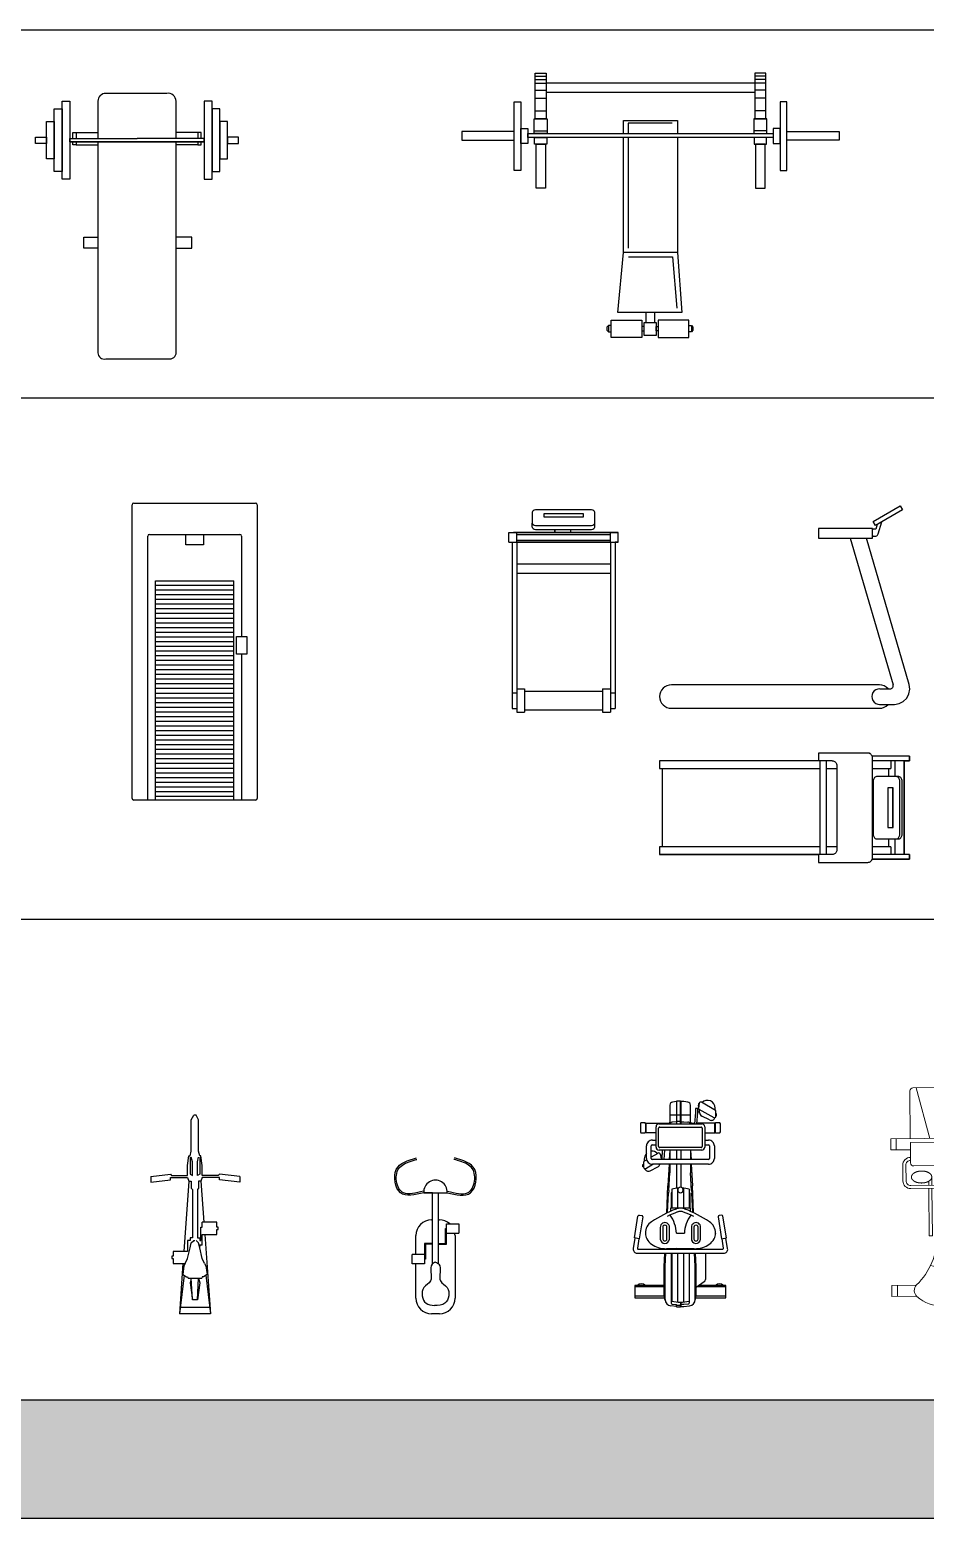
# Model space of a CAD drawing. Header units: millimetres. Extents: x 24547 to 62889, y 34568 to 56011.
# Drawn here: x 38618 to 44350, y 34568 to 44095 of the extents above; entities that cross this region are included whole.
import ezdxf

# ---------------------------------------------------------------- set-up
doc = ezdxf.new("R2010")
doc.units = ezdxf.units.MM
doc.layers.add('www.cad-blocks.net', color=7, linetype='Continuous')

# ---------------------------------------------------------------- blocks, each defined once
blk = doc.blocks.new('A$C162D5C68')
at = {"linetype": 'ByBlock'}
for p, q in [((841.5, 568.5), (857, 443.8)), ((877.9, 568.5), (841.5, 568.5)), ((877.9, 568.5), (893.4, 443.8)), ((352.6, 426.7), (321.5, 426.7)), ((321.5, 426.7), (321.5, 349)), ((352.6, 434.5), (352.6, 426.7)), ((368.1, 434.5), (352.6, 434.5)), ((368.1, 426.7), (368.1, 434.5)), ((399.2, 426.7), (368.1, 426.7)), ((399.2, 333.4), (399.2, 426.7)), ((857, 443.8), (872.5, 443.8)), ((872.5, 443.8), (872.5, 333.4)), ((893.4, 443.8), (885.6, 436)), ((885.6, 436), (885.6, 333.4)), ((197.1, 317.9), (88.2, 302.3)), ((88.2, 302.3), (228.2, 310.1)), ((228.2, 310.1), (197.1, 317.9)), ((235.9, 333.4), (228.2, 330.8)), ((228.2, 330.8), (228.2, 242.7)), ((251.5, 364.5), (235.9, 341.2)), ((235.9, 341.2), (235.9, 333.4)), ((305.9, 356.7), (251.5, 364.5)), ((321.5, 349), (305.9, 356.7)), ((321.5, 349), (352.6, 333.4)), ((352.6, 333.4), (422.5, 317.9)), ((469.2, 333.4), (399.2, 333.4)), ((422.5, 317.9), (453.6, 310.1)), ((453.6, 310.1), (469.2, 294.5)), ((469.2, 317.9), (469.2, 333.4)), ((484.7, 317.9), (469.2, 317.9)), ((469.2, 294.5), (469.2, 286.8)), ((484.7, 302.3), (484.7, 317.9)), ((794.8, 302.3), (484.7, 302.3)), ((802.6, 310.1), (794.8, 302.3)), ((849.2, 310.1), (802.6, 310.1)), ((872.5, 333.4), (849.2, 325.6)), ((849.2, 325.6), (849.2, 310.1)), ((885.6, 333.4), (947.8, 333.4)), ((893.4, 317.9), (885.6, 302.3)), ((885.6, 302.3), (971.2, 302.3)), ((1002.3, 317.9), (893.4, 317.9)), ((947.8, 333.4), (1010, 325.6)), ((971.2, 302.3), (1002.3, 310.1)), ((1010, 325.6), (1010, 317.9)), ((1010, 317.9), (1041.1, 310.1)), ((1041.1, 310.1), (1240.6, 310.1)), ((1240.6, 310.1), (1271.7, 294.5)), ((1271.7, 279), (1271.7, 294.5)), ((88.2, 271.2), (228.2, 263.4)), ((197.1, 255.7), (88.2, 271.2)), ((228.2, 263.4), (197.1, 255.7)), ((235.9, 240.1), (228.2, 242.7)), ((235.9, 232.3), (235.9, 240.1)), ((251.5, 209), (235.9, 232.3)), ((305.9, 216.8), (251.5, 209)), ((321.5, 224.6), (305.9, 216.8)), ((321.5, 224.6), (352.6, 240.1)), ((352.6, 240.1), (422.5, 255.7)), ((422.5, 255.7), (453.6, 263.4)), ((438.1, 255.7), (430.3, 255.7)), ((438.1, 240.1), (438.1, 255.7)), ((438.1, 240.1), (508, 240.1)), ((453.6, 263.4), (469.2, 279)), ((484.7, 255.7), (469.2, 255.7)), ((469.2, 255.7), (469.2, 247.9)), ((469.2, 247.9), (554.7, 247.9)), ((794.8, 271.2), (484.7, 271.2)), ((484.7, 271.2), (484.7, 255.7)), ((508, 240.1), (508, 146.8)), ((554.7, 247.9), (554.7, 240.1)), ((554.7, 240.1), (585.8, 240.1)), ((585.8, 146.8), (585.8, 240.1)), ((802.6, 263.4), (794.8, 271.2)), ((849.2, 263.4), (802.6, 263.4)), ((849.2, 247.9), (849.2, 263.4)), ((872.5, 240.1), (849.2, 247.9)), ((872.5, 129.7), (872.5, 240.1)), ((893.4, 255.7), (885.6, 271.2)), ((885.6, 271.2), (971.2, 271.2)), ((885.6, 137.5), (885.6, 240.1)), ((885.6, 240.1), (947.8, 240.1)), ((1002.3, 255.7), (893.4, 255.7)), ((947.8, 240.1), (1010, 247.9)), ((971.2, 271.2), (1002.3, 263.4)), ((1010, 255.7), (1041.1, 263.4)), ((1010, 247.9), (1010, 255.7)), ((1041.1, 263.4), (1240.6, 263.4)), ((1240.6, 263.4), (1271.7, 279)), ((508, 146.8), (539.1, 146.8)), ((539.1, 146.8), (539.1, 139)), ((539.1, 139), (554.7, 139)), ((554.7, 139), (554.7, 146.8)), ((554.7, 146.8), (585.8, 146.8)), ((841.5, 0), (857, 129.7)), ((857, 129.7), (872.5, 129.7)), ((877.9, 0), (893.4, 129.7)), ((893.4, 129.7), (885.6, 137.5)), ((877.9, 0), (841.5, 0))]:
    blk.add_line(p, q, dxfattribs=at)
at = {"linetype": 'Continuous'}
for p, q in [((0, 187.7), (0, 385.9)), ((246.1, 356.4), (0, 385.9)), ((321.5, 363.1), (0, 385.9)), ((39, 192.3), (39, 381.2)), ((88.2, 271.2), (88.2, 302.3)), ((849.2, 325.6), (399.2, 357.5)), ((508, 223.7), (0, 187.7)), ((246.1, 217.1), (0, 187.7)), ((849.2, 247.9), (585.8, 229.2))]:
    blk.add_line(p, q, dxfattribs=at)
blk = doc.blocks.new('A$C19BA2A16')
at = {"ltscale": 300}
for p, q in [((170, 1151), (170, 1651)), ((170, 1651), (220, 1651)), ((220, 1651), (220, 1151)), ((400, 1651), (400, 1411)), ((840, 1701), (450, 1701)), ((900, 1411), (900, 1651)), ((1080, 1651), (1080, 1151)), ((1130, 1651), (1080, 1651)), ((1130, 1151), (1130, 1651)), ((120, 1601), (170, 1601)), ((120, 1201), (120, 1601)), ((170, 1601), (170, 1401)), ((1130, 1601), (1130, 1401)), ((1180, 1601), (1130, 1601)), ((1180, 1201), (1180, 1601)), ((70, 1521), (120, 1521)), ((70, 1281), (70, 1521)), ((120, 1521), (120, 1281)), ((240, 1451), (260, 1451)), ((240, 1411), (240, 1451)), ((260, 1451), (400, 1451)), ((260, 1451), (260, 1411)), ((1040, 1451), (900, 1451)), ((1040, 1451), (1040, 1411)), ((1060, 1451), (1040, 1451)), ((1060, 1411), (1060, 1451)), ((1180, 1521), (1180, 1281)), ((1230, 1521), (1180, 1521)), ((1230, 1281), (1230, 1521)), ((0, 1421), (70, 1421)), ((0, 1381), (0, 1421)), ((70, 1381), (0, 1381)), ((70, 1421), (70, 1401)), ((70, 1401), (70, 1381)), ((170, 1401), (170, 1201)), ((220, 1411), (650, 1411)), ((220, 1391), (220, 1411)), ((220, 1401), (220, 1391)), ((650, 1391), (220, 1391)), ((220, 1391), (650, 1391)), ((240, 1371), (240, 1391)), ((260, 1371), (240, 1371)), ((260, 1391), (260, 1371)), ((260, 1371), (400, 1371)), ((400, 1391), (400, 41)), ((1080, 1411), (650, 1411)), ((650, 1391), (1080, 1391)), ((1080, 1391), (650, 1391)), ((900, 51), (900, 1391)), ((1040, 1371), (900, 1371)), ((1040, 1391), (1040, 1371)), ((1040, 1371), (1060, 1371)), ((1060, 1371), (1060, 1391)), ((1080, 1391), (1080, 1411)), ((1080, 1401), (1080, 1391)), ((1130, 1401), (1130, 1201)), ((1300, 1421), (1230, 1421)), ((1230, 1421), (1230, 1401)), ((1230, 1401), (1230, 1381)), ((1230, 1381), (1300, 1381)), ((1300, 1381), (1300, 1421)), ((120, 1281), (70, 1281)), ((1180, 1281), (1230, 1281)), ((170, 1201), (120, 1201)), ((220, 1151), (170, 1151)), ((1080, 1151), (1130, 1151)), ((1130, 1201), (1180, 1201)), ((310, 781), (400, 781)), ((310, 711), (310, 781)), ((1000, 781), (900, 781)), ((1000, 711), (1000, 781)), ((400, 711), (310, 711)), ((900, 711), (1000, 711)), ((450, 1), (650, 1)), ((650, 1), (860, 1))]:
    blk.add_line(p, q, dxfattribs=at)
for centre, radius, start, end in [((450, 1651), 50, 90, 180), ((848.7, 1650.4), 51.3, 0.68197, 99.70689), ((441, 41), 41, 180, 282.68038), ((860, 42), 41, 270, 12.68008)]:
    blk.add_arc(centre, radius, start, end, dxfattribs=at)
blk = doc.blocks.new('gimnasio_05')
for p, q in [((308.57, 207.35), (310.89, 207.35)), ((308.57, 206.68), (310.89, 206.68)), ((357.76, 207.35), (355.43, 207.35)), ((357.76, 206.68), (355.43, 206.68)), ((308.57, 205.85), (310.89, 205.85)), ((308.57, 204.37), (310.89, 204.37)), ((355.43, 205.85), (310.89, 205.85)), ((310.89, 203.94), (355.43, 203.94)), ((357.76, 205.85), (355.43, 205.85)), ((357.76, 204.37), (355.43, 204.37)), ((308.57, 202.69), (310.89, 202.69)), ((357.76, 202.69), (355.43, 202.69)), ((308.57, 199.97), (310.89, 199.97)), ((357.76, 199.97), (355.43, 199.97)), ((308.35, 195.73), (311.14, 195.73)), ((357.98, 195.73), (355.18, 195.73))]:
    blk.add_line(p, q)
for points in [[(308.57, 208.05), (310.89, 208.05), (310.89, 198.25), (308.57, 198.25)], [(357.76, 208.05), (355.43, 208.05), (355.43, 198.25), (357.76, 198.25)], [(304.1, 201.93), (305.51, 201.93), (305.51, 187.23), (304.1, 187.23)], [(362.22, 201.93), (360.81, 201.93), (360.81, 187.23), (362.22, 187.23)], [(308.35, 198.25), (311.14, 198.25), (311.14, 195.13), (308.35, 195.13)], [(357.98, 198.25), (355.18, 198.25), (355.18, 195.13), (357.98, 195.13)], [(304.1, 195.6), (292.91, 195.6), (292.91, 193.72), (304.1, 193.72)], [(305.51, 196.2), (307, 196.2), (307, 193.04), (305.51, 193.04)], [(307, 195.13), (359.33, 195.13), (359.33, 194.28), (307, 194.28)], [(308.39, 194.28), (311.07, 194.28), (311.07, 192.84), (308.39, 192.84)], [(357.94, 194.28), (355.26, 194.28), (355.26, 192.84), (357.94, 192.84)], [(360.81, 196.2), (359.33, 196.2), (359.33, 193.04), (360.81, 193.04)], [(362.22, 195.6), (373.41, 195.6), (373.41, 193.72), (362.22, 193.72)], [(308.73, 192.84), (310.76, 192.84), (310.76, 183.51), (308.73, 183.51)], [(357.6, 192.84), (355.57, 192.84), (355.57, 183.51), (357.6, 183.51)], [(332.16, 154.81), (334.06, 154.81), (334.06, 156.92), (332.16, 156.92)], [(324.75, 154.15), (324.18, 154.15), (324.18, 152.86), (324.75, 152.86)], [(324.75, 155.35), (331.28, 155.35), (331.28, 151.64), (324.75, 151.64)], [(331.78, 153.98), (331.28, 153.98), (331.28, 153.04), (331.78, 153.04)], [(331.78, 154.81), (334.34, 154.81), (334.34, 152.08), (331.78, 152.08)], [(334.34, 153.98), (334.83, 153.98), (334.83, 153.04), (334.34, 153.04)], [(341.36, 155.35), (334.83, 155.35), (334.83, 151.64), (341.36, 151.64)], [(341.36, 154.15), (341.93, 154.15), (341.93, 152.86), (341.36, 152.86)]]:
    blk.add_lwpolyline(points, close=True)
for points in [[(327.41, 195.13), (327.41, 197.92), (338.89, 197.92), (338.89, 195.13)], [(337.79, 197.32), (328.37, 197.32), (328.37, 195.13)], [(338.89, 194.28), (338.89, 169.79), (327.41, 169.79), (327.41, 194.28)], [(328.37, 194.28), (328.37, 170.68)], [(338.89, 169.79), (339.88, 156.92), (326.17, 156.92), (327.41, 169.79)], [(328.49, 168.86), (337.87, 168.86), (338.76, 157.85)], [(324.18, 154.15), (323.88, 153.82), (323.88, 153.17), (324.18, 152.86)], [(341.93, 154.15), (342.23, 153.82), (342.23, 153.17), (341.93, 152.86)]]:
    blk.add_lwpolyline(points)
blk = doc.blocks.new('gimnasio_06')
for p, q in [((239.62, 198.06), (239.62, 179.02)), ((247.58, 198.06), (239.62, 198.06)), ((240.55, 179.18), (240.55, 198.06)), ((246.67, 179.33), (246.67, 198.06)), ((247.58, 179.33), (247.58, 198.06)), ((268.13, 196.66), (268.13, 141.24)), ((270.66, 195.92), (270.66, 141.98)), ((277.85, 198.09), (271.06, 199.16)), ((277.45, 195.59), (271.39, 196.55)), ((277.41, 195.3), (277.89, 198.39)), ((291.41, 193.09), (277.41, 195.3)), ((277.89, 198.39), (291.9, 196.18)), ((292.53, 195.32), (292.28, 193.72)), ((322.42, 191.13), (325.06, 186.55)), ((326.52, 192.56), (323.24, 192.56)), ((323.48, 192.96), (324.9, 192.96)), ((323.48, 192.56), (323.48, 192.96)), ((324.9, 192.96), (324.9, 192.56)), ((327.07, 192.24), (328.02, 190.59)), ((328.47, 192.07), (327.16, 192.07)), ((328.86, 190.67), (336.78, 190.67)), ((345.8, 194.54), (345.14, 194.22)), ((345.14, 194.22), (345.14, 191.44)), ((345.14, 191.44), (345.8, 191.12)), ((345.25, 190.97), (351.42, 190.97)), ((345.25, 184.55), (345.25, 190.97)), ((350.87, 194.54), (345.8, 194.54)), ((345.8, 191.12), (350.87, 191.12)), ((351.52, 194.22), (350.87, 194.54)), ((350.87, 191.12), (351.52, 191.44)), ((351.42, 190.97), (351.42, 176.09)), ((351.52, 191.44), (351.52, 194.22)), ((284.71, 181.86), (277.11, 181.86)), ((320.93, 188.4), (323.43, 183.49)), ((325.06, 151.03), (325.06, 186.88)), ((328.12, 150.93), (328.12, 186.98)), ((331.58, 181.87), (328.55, 181.34)), ((328.76, 187.61), (336.88, 187.61)), ((329.78, 187.54), (332.24, 183.28)), ((329.88, 181.19), (331.3, 181.44)), ((334.15, 155.25), (334.15, 182.65)), ((335.76, 155.72), (335.76, 182.18)), ((336.05, 184.55), (349.07, 184.55)), ((336.52, 182.94), (348.17, 182.94)), ((337.51, 186.98), (337.51, 184.55)), ((340.57, 186.88), (340.57, 184.55)), ((348.93, 182.18), (348.93, 155.72)), ((350.97, 182.65), (350.97, 155.25)), ((234.08, 171.43), (234.47, 175.14)), ((235.55, 174.33), (235.24, 171.43)), ((268.13, 174.9), (236.18, 174.9)), ((268.13, 174.49), (237.44, 174.49)), ((237.81, 178.71), (241.44, 179.33)), ((238.5, 178.77), (259.6, 178.77)), ((241.44, 179.33), (259.6, 179.33)), ((259.6, 179.33), (268.13, 178.93)), ((259.6, 178.77), (268.13, 178.37)), ((271.04, 160.09), (271.04, 177.81)), ((277.11, 175.98), (284.71, 175.98)), ((284.74, 180.28), (277.2, 180.28)), ((277.2, 177.56), (284.74, 177.56)), ((293.85, 177.73), (311.17, 176.92)), ((294.13, 177.15), (306.58, 176.57)), ((297.04, 175.28), (294.99, 175.28)), ((297.04, 162.62), (297.04, 175.28)), ((306.89, 174.9), (297.04, 174.9)), ((309.13, 174.5), (297.04, 174.5)), ((308.19, 176.34), (306.58, 176.57)), ((306.89, 174.5), (306.89, 174.9)), ((308.19, 176.34), (319.58, 175.73)), ((325.06, 176.23), (311.17, 176.92)), ((325.06, 175.73), (319.58, 175.73)), ((334.15, 180.62), (328.12, 180.96)), ((334.15, 179.13), (328.12, 179.49)), ((334.15, 175.79), (328.12, 176.08)), ((334.15, 175.73), (328.12, 175.73)), ((351.85, 175.79), (350.97, 176.39)), ((362.99, 175.73), (350.97, 175.73)), ((351.66, 175.73), (350.97, 175.73)), ((352.34, 171.43), (352.07, 174.03)), ((356.72, 175.73), (356.72, 162.5)), ((365.15, 171.43), (364.88, 174.03)), ((233.77, 171.43), (233.77, 168.9)), ((233.77, 171.43), (235.24, 171.43)), ((233.77, 168.9), (235.24, 168.9)), ((235.55, 168.7), (234.08, 168.7)), ((234.08, 168.7), (234.08, 166.8)), ((234.08, 166.8), (234.47, 163.09)), ((234.93, 171.43), (234.93, 168.9)), ((236.84, 168.9), (235.24, 168.9)), ((235.24, 166.8), (235.24, 168.7)), ((235.55, 163.9), (235.24, 166.8)), ((236.84, 168.69), (235.55, 168.69)), ((268.13, 163.33), (236.18, 163.33)), ((268.13, 170.78), (236.89, 170.78)), ((268.13, 167.03), (236.91, 167.03)), ((268.13, 163.41), (237.44, 163.41)), ((271.59, 171.42), (271.59, 171.42)), ((280.91, 171.48), (280.91, 166.42)), ((294.99, 162.62), (297.04, 162.62)), ((309.86, 170.78), (297.04, 170.78)), ((309.86, 167.03), (297.04, 167.03)), ((309.13, 163.41), (297.04, 163.41)), ((306.89, 163), (297.04, 163)), ((306.89, 163.41), (306.89, 163)), ((308.19, 161.89), (319.58, 162.5)), ((325.06, 171.43), (309.79, 171.43)), ((325.06, 168.69), (310.31, 168.69)), ((325.06, 162), (311.17, 161.31)), ((325.06, 162.5), (319.58, 162.5)), ((334.15, 171.43), (328.12, 171.43)), ((334.15, 171.43), (328.12, 171.43)), ((334.15, 168.69), (328.12, 168.69)), ((334.15, 162.5), (328.12, 162.5)), ((334.15, 162.44), (328.12, 162.15)), ((334.15, 162.5), (329.64, 162.5)), ((365.46, 171.43), (350.97, 171.43)), ((350.97, 168.9), (365.46, 168.9)), ((365.15, 168.69), (350.97, 168.69)), ((350.97, 162.5), (362.99, 162.5)), ((351.66, 162.5), (350.97, 162.5)), ((351.85, 162.44), (350.97, 161.84)), ((351.42, 162.14), (351.42, 159.96)), ((352.34, 166.8), (352.07, 164.2)), ((352.34, 168.69), (352.34, 166.8)), ((352.64, 171.43), (352.64, 168.9)), ((364.88, 164.2), (365.15, 166.8)), ((365.15, 166.8), (365.15, 168.69)), ((365.46, 168.9), (365.46, 171.43)), ((237.81, 159.52), (241.44, 158.9)), ((238.5, 159.46), (259.6, 159.46)), ((239.62, 159.21), (239.62, 139.84)), ((240.55, 139.84), (240.55, 159.05)), ((241.44, 158.9), (259.6, 158.9)), ((249.77, 153.8), (246.28, 158.9)), ((246.67, 139.84), (246.67, 158.34)), ((247.58, 139.84), (247.58, 157)), ((268.03, 152.98), (251.34, 152.98)), ((259.6, 159.46), (268.13, 159.86)), ((259.6, 158.9), (268.13, 159.3)), ((284.71, 161.93), (277.11, 161.93)), ((277.11, 156.04), (284.71, 156.04)), ((284.74, 160.34), (277.2, 160.34)), ((277.2, 157.62), (284.74, 157.62)), ((294.01, 160.51), (311.17, 161.31)), ((294.29, 161.08), (306.58, 161.66)), ((308.19, 161.89), (306.58, 161.66)), ((349.07, 153.36), (336.05, 153.36)), ((348.17, 154.96), (336.52, 154.96)), ((337.51, 153.36), (337.51, 150.93)), ((340.57, 153.36), (340.57, 151.03)), ((345.25, 153.36), (345.25, 146.96)), ((358.31, 159.28), (350.97, 160.01)), ((350.97, 158.56), (358.31, 157.82)), ((351.42, 146.96), (351.42, 158.52)), ((353.45, 150.37), (355.95, 155.28)), ((360.41, 157.12), (354.94, 147.64)), ((358.2, 156.66), (360.14, 156.66)), ((360.68, 159.28), (358.31, 159.28)), ((358.31, 157.82), (360.68, 157.82)), ((358.46, 156.66), (358.74, 156.93)), ((358.74, 157.82), (358.74, 156.93)), ((360.26, 156.93), (358.74, 156.93)), ((359.59, 146.53), (364.76, 155.49)), ((360.26, 156.93), (360.26, 157.82)), ((360.26, 156.93), (360.29, 156.9)), ((364.1, 156.9), (361.07, 157.43)), ((363.82, 157.33), (362.4, 157.58)), ((291.41, 144.81), (277.41, 142.61)), ((280.95, 146.48), (280.87, 146.48)), ((292.53, 142.59), (292.28, 144.18)), ((336.88, 150.29), (328.76, 150.29)), ((336.78, 147.23), (328.86, 147.23)), ((345.8, 146.81), (345.14, 146.49)), ((345.14, 146.49), (345.14, 143.7)), ((345.14, 143.7), (345.8, 143.39)), ((345.25, 146.96), (351.42, 146.96)), ((350.87, 146.81), (345.8, 146.81)), ((345.8, 143.39), (350.87, 143.39)), ((351.52, 146.49), (350.87, 146.81)), ((350.87, 143.39), (351.52, 143.7)), ((351.52, 143.7), (351.52, 146.49)), ((355.76, 146.21), (359.04, 146.21)), ((356, 146.21), (356, 145.81)), ((356, 145.81), (357.42, 145.81)), ((357.42, 145.81), (357.42, 146.21)), ((359.68, 146.69), (360.99, 146.69)), ((239.62, 139.84), (247.58, 139.84)), ((271.06, 138.74), (277.85, 139.81)), ((271.39, 141.36), (277.45, 142.31)), ((277.41, 142.61), (277.89, 139.51)), ((277.89, 139.51), (291.9, 141.72))]:
    blk.add_line(p, q)
for centre, radius, start, end in [((244.53, 193.95), 3.96, 320.43487, 39.56513), ((270.66, 196.66), 2.53, 81.05144, 180.00411), ((271.3, 195.92), 0.633, 81.0408, 180.02059), ((280.91, 184.15), 7.27, 90.00612, 119.71385), ((280.91, 182.56), 8.86, 33.73401, 90.00384), ((291.53, 193.84), 0.759, 261.04723, 351.05427), ((291.78, 195.43), 0.76, 351.05848, 81.05031), ((323.18, 189.55), 2.53, 109.3796, 207.00066), ((323.24, 191.61), 0.948, 89.99937, 210), ((328.86, 186.88), 3.8, 89.99899, 180.00185), ((326.52, 191.92), 0.632, 30.0001, 89.9999), ((328.47, 187.09), 4.98, 45.94228, 89.99973), ((336.78, 186.88), 3.8, 359.99815, 90.00101), ((289.72, 177.81), 18.69, 163.27007, 180.00258), ((285.39, 179.11), 14.16, 144.03597, 163.275), ((282.65, 181.1), 10.78, 119.72752, 144.02508), ((277.4, 178.92), 2.96, 95.6233, 264.3767), ((284.8, 178.92), 2.94, 268.10112, 91.89888), ((221.59, 142.84), 80.25, 21.12649, 33.79496), ((325.68, 184.64), 2.53, 207.00176, 255.70661), ((328.76, 186.98), 0.633, 90.02592, 179.97911), ((328.44, 181.96), 0.632, 239.81682, 279.99723), ((329.85, 181.37), 0.19, 100.00085, 279.9972), ((331.27, 181.62), 0.19, 280.00085, 99.9972), ((331.42, 182.81), 0.948, 280.00187, 29.99883), ((328.47, 187.09), 4.98, 315.82646, 5.95275), ((336.05, 182.65), 1.9, 90.00259, 179.9934), ((336.52, 182.18), 0.759, 89.99952, 180.00122), ((336.88, 186.98), 0.633, 0.02089, 89.97408), ((348.17, 182.18), 0.759, 359.99878, 90.00048), ((349.07, 182.65), 1.9, 0.0066, 89.99741), ((238.5, 174.72), 4.05, 89.99857, 174.00219), ((236.18, 174.27), 0.633, 89.98473, 174.01053), ((262.88, 168.95), 26.04, 167.72449, 192.27551), ((277.4, 178.92), 1.37, 98.25093, 261.74907), ((279.91, 193.35), 21.89, 272.60372, 305.39472), ((284.8, 178.92), 1.36, 267.20686, 92.79314), ((220.91, 142.49), 78.93, 21.12886, 26.32931), ((289.4, 168.95), 7.59, 359.9896, 21.78108), ((290.75, 168.95), 19.2, 3.37338, 16.77334), ((350.18, 173.83), 1.9, 6.00005, 65.2435), ((352.03, 176.05), 0.317, 235.29143, 269.99431), ((362.99, 173.83), 1.9, 5.99443, 90.00516), ((238.5, 163.51), 4.05, 185.99746, 270.00171), ((236.18, 163.96), 0.633, 185.99083, 270.01411), ((279.91, 144.55), 21.89, 54.60528, 87.39628), ((221.59, 195.06), 80.25, 326.20504, 338.87351), ((220.91, 195.42), 78.92, 333.66017, 338.87127), ((289.39, 168.95), 5.51, 359.99922, 21.7666), ((289.39, 168.95), 5.51, 338.2334, 0.00078), ((289.4, 168.95), 7.59, 338.21892, 0.0104), ((308.59, 168.95), 1.75, 90, 270), ((308.59, 168.95), 1.75, 270, 90), ((290.75, 168.95), 19.2, 343.22666, 356.62662), ((350.18, 164.4), 1.9, 294.75595, 354.0008), ((352.03, 162.18), 0.317, 90.00569, 124.70857), ((362.99, 164.4), 1.9, 269.99501, 354.00559), ((251.34, 154.88), 1.9, 214.40793, 269.99853), ((268.03, 154.85), 1.87, 269.97542, 273.18676), ((289.72, 160.09), 18.69, 179.99742, 196.72993), ((285.39, 158.79), 14.16, 196.725, 215.96403), ((277.4, 158.98), 2.96, 84.37732, 264.37719), ((277.4, 158.98), 1.37, 98.25093, 261.74907), ((284.8, 158.98), 2.94, 268.10112, 91.89888), ((284.8, 158.98), 1.36, 267.20686, 92.79314), ((336.05, 155.26), 1.9, 180.0066, 269.99741), ((336.52, 155.72), 0.759, 179.99878, 270.00048), ((348.17, 155.72), 0.759, 269.99952, 0.00122), ((349.07, 155.26), 1.9, 270.00259, 359.9934), ((358.2, 154.13), 2.53, 90.0007, 152.99779), ((360.96, 156.81), 0.632, 79.98693, 150.01026), ((359.06, 158.55), 1.78, 335.78993, 24.21007), ((360.99, 151.68), 4.98, 269.99943, 44.17345), ((362.37, 157.39), 0.19, 80.0028, 259.99915), ((363.79, 157.14), 0.19, 260.0028, 79.99915), ((363.94, 155.96), 0.948, 330.00073, 79.99885), ((244.53, 143.95), 3.96, 320.43487, 39.56513), ((282.65, 156.8), 10.78, 215.97492, 240.27248), ((280.91, 153.74), 7.26, 240.26487, 269.74265), ((280.91, 155.35), 8.86, 270.2461, 326.26032), ((291.53, 144.06), 0.759, 8.94573, 98.95277), ((328.86, 151.03), 3.8, 179.99815, 270.00101), ((328.76, 150.93), 0.633, 180.02089, 269.97408), ((336.78, 151.03), 3.8, 269.99899, 0.00185), ((336.88, 150.93), 0.633, 270.02592, 359.97911), ((355.7, 149.22), 2.53, 152.99972, 250.61976), ((355.76, 147.16), 0.948, 150.00196, 269.99868), ((359.04, 146.85), 0.632, 269.99032, 330.00999), ((270.66, 141.24), 2.53, 179.99589, 278.94856), ((271.3, 141.98), 0.633, 179.97941, 278.9592), ((291.78, 142.47), 0.76, 278.94969, 8.94152)]:
    blk.add_arc(centre, radius, start, end)
blk = doc.blocks.new('A$C1A281903')
for p, q in [((0, 10), (0, 1890)), ((10, 1900), (790, 1900)), ((800, 1890), (800, 10)), ((100, 0), (100, 1690)), ((110, 1700), (690, 1700)), ((344.4, 1634.2), (344.4, 1700)), ((344.4, 1700), (455.6, 1700)), ((455.6, 1634.2), (344.4, 1634.2)), ((455.6, 1700), (455.6, 1634.2)), ((700, 1690), (700, 1045.8)), ((150, 0), (150, 1403)), ((150, 1403), (650, 1403)), ((650, 1373), (150, 1373)), ((650, 1343), (150, 1343)), ((650, 0), (650, 1403)), ((650, 1313), (150, 1313)), ((650, 1283), (150, 1283)), ((650, 1253), (150, 1253)), ((650, 1223), (150, 1223)), ((650, 1193), (150, 1193)), ((650, 1163), (150, 1163)), ((650, 1133), (150, 1133)), ((650, 1103), (150, 1103)), ((650, 1073), (150, 1073)), ((650, 1043), (150, 1043)), ((650, 1013), (150, 1013)), ((650, 983), (150, 983)), ((650, 953), (150, 953)), ((668.9, 934.5), (668.9, 1045.8)), ((668.9, 1045.8), (734.7, 1045.8)), ((734.7, 1045.8), (734.7, 934.5)), ((650, 923), (150, 923)), ((650, 893), (150, 893)), ((650, 863), (150, 863)), ((734.7, 934.5), (668.9, 934.5)), ((700, 934.5), (700, 0)), ((650, 833), (150, 833)), ((650, 803), (150, 803)), ((650, 773), (150, 773)), ((650, 743), (150, 743)), ((650, 713), (150, 713)), ((650, 683), (150, 683)), ((650, 653), (150, 653)), ((650, 623), (150, 623)), ((650, 593), (150, 593)), ((650, 563), (150, 563)), ((650, 533), (150, 533)), ((650, 503), (150, 503)), ((650, 473), (150, 473)), ((650, 443), (150, 443)), ((650, 413), (150, 413)), ((650, 383), (150, 383)), ((650, 353), (150, 353)), ((650, 323), (150, 323)), ((650, 293), (150, 293)), ((650, 263), (150, 263)), ((650, 233), (150, 233)), ((650, 203), (150, 203)), ((650, 173), (150, 173)), ((650, 143), (150, 143)), ((650, 113), (150, 113)), ((650, 83), (150, 83)), ((650, 53), (150, 53)), ((650, 23), (150, 23)), ((790, 0), (10, 0))]:
    blk.add_line(p, q)
for centre, start, end in [((10, 1890), 90, 180), ((790, 1890), 0, 90), ((110, 1690), 90, 180), ((690, 1690), 0, 90), ((10, 10), 180, 270), ((790, 10), 270, 0)]:
    blk.add_arc(centre, 10, start, end)
blk = doc.blocks.new('A$C5A485A1C')
for p, q in [((186.4, 774.8), (336.4, 774.8)), ((241.4, 774.8), (186.4, 774.8)), ((241.4, 317.9), (241.4, 774.8)), ((241.4, 774.8), (281.4, 774.8)), ((281.4, 317.9), (281.4, 774.8)), ((236.4, 600), (241.4, 600)), ((281.4, 600), (286.4, 600)), ((331.4, 575), (411.4, 575)), ((331.4, 545), (331.4, 575)), ((411.4, 575), (411.4, 515)), ((136.4, 380), (136.4, 500)), ((326.4, 545), (331.4, 545)), ((326.4, 450), (326.4, 545)), ((331.4, 445), (331.4, 545)), ((331.4, 515), (411.4, 515)), ((386.4, 500), (386.4, 100)), ((241.4, 450), (191.4, 450)), ((191.4, 450), (191.4, 350)), ((196.4, 445), (196.4, 350)), ((241.4, 445), (196.4, 445)), ((281.4, 450), (326.4, 450)), ((281.4, 445), (331.4, 445)), ((191.4, 380), (111.4, 380)), ((111.4, 320), (111.4, 380)), ((191.4, 320), (111.4, 320)), ((136.4, 100), (136.4, 320)), ((191.4, 350), (191.4, 320)), ((196.4, 350), (191.4, 350)), ((286.4, 0), (236.4, 0))]:
    blk.add_line(p, q)
for centre, radius, start, end in [((261.4, 780.1), 75.2, 355.99282, 184.00718), ((236.4, 500), 100, 90, 180), ((286.4, 500), 100, 48.59038, 90), ((286.4, 500), 100, 0, 8.62693), ((236.4, 100), 100, 180, 270), ((286.4, 100), 100, 270, 0)]:
    blk.add_arc(centre, radius, start, end)
for points in [[(186.4, 774.8), (36.4, 774.8), (10.3, 922.5), (140.2, 997.5)], [(336.4, 774.8), (486.4, 774.8), (512.4, 922.5), (382.5, 997.5)], [(261.4, 330.7), (240, 316.5), (229.3, 209.8), (186.6, 167.1), (200.9, 67.5), (254.3, 53.3)], [(261.4, 330.7), (282.7, 316.5), (293.4, 209.8), (336.1, 167.1), (321.9, 67.5), (254.1, 53.3)]]:
    blk.add_spline(points, degree=3)
for points in [[(183.9, 784.5), (134.7, 771.9), (86.9, 760.9), (33.4, 783.9), (16.9, 813.3), (6.4, 883), (13.5, 917.3), (52.2, 958.4), (84.1, 970.7), (127.2, 983.5), (135, 985.7), (142.9, 987.9)], [(338.9, 784.5), (388.1, 771.9), (435.9, 760.9), (489.4, 783.9), (505.9, 813.3), (516.3, 883), (509.2, 917.3), (470.6, 958.4), (438.7, 970.7), (395.6, 983.5), (387.7, 985.7), (379.8, 987.9)]]:
    blk.add_open_spline(points, degree=3, knots=[0, 0, 0, 0, 0.1283109, 0.1283109, 0.2282709, 0.2282709, 0.3282308, 0.3282308, 0.4281908, 0.4281908, 0.45, 0.45, 0.45, 0.45])
blk = doc.blocks.new('A$C5682396C')
at = {"lineweight": 18}
for p, q in [((0.6143, 1.2686), (0.6136, 1.3386)), ((0.0318, 1.263), (0.0312, 1.333)), ((0.2641, 0.6461), (0.2618, 0.8788)), ((0.2911, 0.9506), (0.3611, 0.9513)), ((0.294, 0.6464), (0.2911, 0.9506)), ((0.3611, 0.9513), (0.364, 0.647)), ((0.4111, 0.9517), (0.3911, 0.9515)), ((0.3911, 0.9515), (0.394, 0.6473)), ((0.4111, 0.9517), (0.414, 0.6475)), ((0.2441, 0.6459), (0.2421, 0.851)), ((0.293, 0.7578), (0.363, 0.7585)), ((0.2455, 0.5009), (0.2442, 0.6259)), ((0.2655, 0.5011), (0.2642, 0.6261)), ((0.2955, 0.5014), (0.2942, 0.6264)), ((0.3642, 0.627), (0.3655, 0.5021)), ((0.3942, 0.6273), (0.3948, 0.5738)), ((0.4142, 0.6275), (0.4145, 0.6017)), ((0.3655, 0.5021), (0.2955, 0.5014)), ((0.0409, 0.325), (0.0403, 0.395)), ((0.6233, 0.3307), (0.6227, 0.4007)), ((0.5319, 0.3537), (0.1319, 0.3498)), ((0.2571, 0.3271), (0.1759, 0.0002)), ((0.4071, 0.3286), (0.4947, 0.0033))]:
    blk.add_line(p, q, dxfattribs=at)
for points in [[(0.1526, 1.2641), (0.0007, 1.2627), (0, 1.3327), (0.1533, 1.3342)], [(0.4914, 1.3374), (0.65, 1.339), (0.6506, 1.269), (0.4935, 1.2674)], [(0.5315, 0.3998), (0.6564, 0.401), (0.6571, 0.331), (0.0072, 0.3247), (0.0065, 0.3947), (0.1315, 0.3959)]]:
    blk.add_lwpolyline(points, dxfattribs=at)
at = {"lineweight": 18, "flags": 128}
for points in [[(0.131, 0.4448, -0.414214), (0.0805, 0.4943), (0.0795, 0.5943, -0.414214), (0.1291, 0.6447), (0.529, 0.6486, -0.414214), (0.5795, 0.5991), (0.5805, 0.4991, -0.414214), (0.531, 0.4486, -0.414214)], [(0.1308, 0.4648, -0.414214), (0.1005, 0.4945), (0.0995, 0.5945, -0.414214), (0.1293, 0.6248), (0.5292, 0.6286, -0.414214), (0.5595, 0.5989), (0.5605, 0.4989, -0.414214), (0.5308, 0.4686, -0.414214)], [(0.1319, 0.3498), (0.1307, 0.4798, -0.414214), (0.1505, 0.5), (0.5104, 0.5035, -0.414214), (0.5306, 0.4837), (0.5319, 0.3537)], [(0.5321, 0.3298), (0.5351, 0.0237, -0.414214), (0.5153, 0.0035), (0.1553, 0, -0.414214), (0.1351, 0.0198), (0.1321, 0.3259)]]:
    blk.add_lwpolyline(points, format="xyb", dxfattribs=at)
at = {"lineweight": 18}
for centre, radius, start, end in [((0.1886, 1.2988), 0.05, 132.6588, 226.79945), ((0.3242, 1.1517), 0.25, 90.55568, 132.6588), ((0.3242, 1.1517), 0.25, 48.45256, 90.55568), ((0.4568, 1.3014), 0.05, 314.31192, 48.45256), ((-0.1423, 0.9464), 0.4334, 0.55568, 46.79945), ((0.7945, 0.9555), 0.4334, 134.31192, 180.55568), ((0.3266, 0.9017), 0.25, 90.55568, 108.74453), ((0.3266, 0.9017), 0.25, 72.36684, 90.55568)]:
    blk.add_arc(centre, radius, start, end, dxfattribs=at)
for points in [[(0.2618, 0.8788), (0.2618, 0.8813), (0.2604, 0.8872), (0.2576, 0.8921), (0.2552, 0.8954), (0.2505, 0.9004), (0.2424, 0.906), (0.2326, 0.9106), (0.2217, 0.9139), (0.2062, 0.9166), (0.1962, 0.9165), (0.192, 0.9165), (0.1822, 0.9156), (0.1708, 0.9134), (0.16, 0.9099), (0.1525, 0.9062), (0.146, 0.9023), (0.1406, 0.8975), (0.1377, 0.8943), (0.1353, 0.8909), (0.1326, 0.886), (0.1314, 0.88), (0.1314, 0.8775), (0.1314, 0.875), (0.1328, 0.8691), (0.1355, 0.8642), (0.138, 0.8609), (0.1427, 0.856), (0.1508, 0.8503), (0.1606, 0.8458), (0.1715, 0.8424), (0.187, 0.8397), (0.197, 0.8398), (0.2011, 0.8399), (0.211, 0.8407), (0.2224, 0.8429), (0.2332, 0.8465), (0.2406, 0.8501), (0.2472, 0.854), (0.2526, 0.8588), (0.2555, 0.8621), (0.2579, 0.8654), (0.2606, 0.8703), (0.2618, 0.8763), (0.2618, 0.8788)], [(0.3948, 0.5738), (0.3948, 0.5714), (0.3962, 0.5654), (0.3989, 0.5605), (0.4013, 0.5572), (0.406, 0.5523), (0.4141, 0.5467), (0.424, 0.5421), (0.4349, 0.5387), (0.4504, 0.536), (0.4603, 0.5361), (0.4645, 0.5362), (0.4744, 0.537), (0.4857, 0.5392), (0.4966, 0.5428), (0.504, 0.5464), (0.5106, 0.5503), (0.516, 0.5551), (0.5189, 0.5584), (0.5213, 0.5617), (0.5239, 0.5666), (0.5252, 0.5726), (0.5252, 0.5751), (0.5251, 0.5776), (0.5237, 0.5835), (0.521, 0.5884), (0.5186, 0.5917), (0.5139, 0.5967), (0.5058, 0.6023), (0.496, 0.6069), (0.485, 0.6102), (0.4695, 0.6129), (0.4596, 0.6128), (0.4554, 0.6128), (0.4455, 0.6119), (0.4342, 0.6097), (0.4233, 0.6062), (0.4159, 0.6025), (0.4093, 0.5986), (0.404, 0.5938), (0.401, 0.5906), (0.3986, 0.5872), (0.396, 0.5823), (0.3947, 0.5763), (0.3948, 0.5738)]]:
    blk.add_open_spline(points, degree=2, knots=[0, 0, 0, 1, 2, 3, 4, 5, 6, 7, 8, 9, 9, 10, 11, 12, 13, 14, 15, 16, 17, 18, 19, 20, 20, 21, 22, 23, 24, 25, 26, 27, 28, 29, 29, 30, 31, 32, 33, 34, 35, 36, 37, 38, 39, 40, 40, 40], dxfattribs=at)
blk = doc.blocks.new('A$C462319B7')
at = {"xscale": 1000, "yscale": 1000, "zscale": 1000}
blk.add_blockref('A$C5682396C', (0, 0), dxfattribs=at)
blk = doc.blocks.new('A$C6AF448ED')
at = {"linetype": 'Continuous'}
for p, q in [((151.5, 1285.6), (150, 1281)), ((150, 1281), (150, 1211)), ((155.7, 1289.8), (151.5, 1285.6)), ((162.4, 1293.1), (155.7, 1289.8)), ((170.7, 1295.2), (162.4, 1293.1)), ((180, 1296), (170.7, 1295.2)), ((520, 1296), (180, 1296)), ((477, 1271.1), (223, 1271.1)), ((223, 1271.1), (223, 1251.9)), ((223, 1251.9), (477, 1251.9)), ((223, 1251.1), (223, 1251.9)), ((223, 1251.1), (477, 1251.1)), ((477, 1251.9), (477, 1271.1)), ((477, 1251.1), (477, 1251.9)), ((529.3, 1295.2), (520, 1296)), ((537.6, 1293.1), (529.3, 1295.2)), ((544.3, 1289.8), (537.6, 1293.1)), ((548.5, 1285.6), (544.3, 1289.8)), ((550, 1281), (548.5, 1285.6)), ((550, 1211), (550, 1281)), ((0, 1150), (50, 1150)), ((0, 1090), (0, 1150)), ((670, 1150), (30, 1150)), ((50, 1150), (51.5, 1150)), ((50, 1090), (50, 1150)), ((51.5, 1150), (55.7, 1150)), ((55.7, 1150), (62.4, 1150)), ((62.4, 1150), (70.7, 1150)), ((70.7, 1150), (80, 1150)), ((80, 1150), (620, 1150)), ((150, 1185), (150, 1211)), ((150, 1211), (151.5, 1206.3)), ((150, 1185), (151.5, 1180.4)), ((151.5, 1206.3), (155.7, 1202.2)), ((151.5, 1180.4), (155.7, 1176.2)), ((155.7, 1202.2), (162.4, 1198.8)), ((155.7, 1176.2), (162.4, 1172.9)), ((162.4, 1198.8), (170.7, 1196.7)), ((162.4, 1172.9), (170.7, 1170.7)), ((170.7, 1196.7), (180, 1196)), ((170.7, 1170.7), (180, 1170)), ((180, 1196), (520, 1196)), ((180, 1170), (520, 1170)), ((295, 1150), (295, 1170)), ((295, 1170), (295, 1150)), ((395, 1170), (395, 1150)), ((520, 1196), (529.3, 1196.7)), ((520, 1170), (529.3, 1170.7)), ((529.3, 1196.7), (537.6, 1198.8)), ((529.3, 1170.7), (537.6, 1172.9)), ((537.6, 1198.8), (544.3, 1202.2)), ((537.6, 1172.9), (544.3, 1176.2)), ((544.3, 1202.2), (548.5, 1206.3)), ((544.3, 1176.2), (548.5, 1180.4)), ((548.5, 1206.3), (550, 1211)), ((548.5, 1180.4), (550, 1185)), ((550, 1185), (550, 1211)), ((620, 1150), (629.3, 1150)), ((629.3, 1150), (637.6, 1150)), ((637.6, 1150), (644.3, 1150)), ((644.3, 1150), (648.5, 1150)), ((648.5, 1150), (650, 1150)), ((650, 1150), (700, 1150)), ((650, 1090), (650, 1150)), ((679.3, 1150), (670, 1150)), ((687.6, 1150), (679.3, 1150)), ((694.3, 1150), (687.6, 1150)), ((698.5, 1150), (694.3, 1150)), ((700, 1150), (698.5, 1150)), ((700, 1090), (700, 1150)), ((0, 1090), (50, 1090)), ((20, 1090), (20, 150.7)), ((20, 1090), (50, 1090)), ((50, 1139), (650, 1139)), ((50, 1101), (650, 1101)), ((50, 1090), (50, 150.7)), ((650, 1090), (50, 1090)), ((50, 1090), (51.5, 1090)), ((51.5, 1090), (55.7, 1090)), ((55.7, 1090), (62.4, 1090)), ((62.4, 1090), (70.7, 1090)), ((70.7, 1090), (80, 1090)), ((80, 1090), (620, 1090)), ((620, 1090), (629.3, 1090)), ((629.3, 1090), (637.6, 1090)), ((637.6, 1090), (644.3, 1090)), ((644.3, 1090), (648.5, 1090)), ((648.5, 1090), (650, 1090)), ((650, 1090), (650, 150.7)), ((650, 1090), (680, 1090)), ((650, 1090), (700, 1090)), ((680, 1090), (680, 150.7)), ((687.6, 1090), (680, 1090)), ((694.3, 1090), (687.6, 1090)), ((698.5, 1090), (694.3, 1090)), ((700, 1090), (698.5, 1090)), ((50, 949.8), (650, 949.8)), ((50, 890.2), (650, 890.2)), ((20, 150.7), (20, 144.6)), ((20, 144.6), (20, 138.5)), ((20, 138.5), (20, 133)), ((20, 133), (20, 128.7)), ((20, 128.7), (20, 126)), ((20, 126), (20, 125)), ((20, 125), (50, 125)), ((20, 125), (20, 122.6)), ((20, 122.6), (20, 115.5)), ((20, 115.5), (20, 104.4)), ((20, 104.4), (20, 90.5)), ((50, 150.7), (50, 150)), ((50, 150), (50, 146.3)), ((50, 150), (100, 150)), ((50, 146.3), (50, 135.7)), ((50, 135.7), (50, 119.1)), ((50, 119.1), (50, 98.2)), ((50, 98.2), (50, 75)), ((100, 150), (100, 146.3)), ((100, 146.3), (100, 135.7)), ((100, 135.7), (100, 123.1)), ((100, 134.5), (600, 134.5)), ((100, 134.5), (100, 131.6)), ((100, 131.6), (100, 123.1)), ((100, 123.1), (100, 110)), ((100, 119.1), (100, 98.2)), ((100, 110), (100, 93.4)), ((100, 98.2), (100, 75)), ((600, 150), (600, 146.3)), ((600, 150), (650, 150)), ((600, 146.3), (600, 135.7)), ((600, 135.7), (600, 119.1)), ((600, 119.1), (600, 98.2)), ((600, 98.2), (600, 75)), ((650, 150.7), (650, 144.6)), ((650, 150), (650, 146.3)), ((650, 146.3), (650, 135.7)), ((650, 144.6), (650, 138.5)), ((650, 138.5), (650, 133)), ((650, 135.7), (650, 119.1)), ((650, 133), (650, 128.7)), ((650, 128.7), (650, 126)), ((650, 126), (650, 125)), ((650, 125), (680, 125)), ((650, 125), (650, 122.6)), ((650, 122.6), (650, 115.5)), ((650, 119.1), (650, 98.2)), ((650, 115.5), (650, 104.4)), ((650, 104.4), (650, 90.5)), ((650, 98.2), (650, 75)), ((680, 150.7), (680, 144.6)), ((680, 144.6), (680, 138.5)), ((680, 138.5), (680, 133)), ((680, 133), (680, 128.7)), ((680, 128.7), (680, 126)), ((680, 126), (680, 125)), ((680, 125), (680, 122.6)), ((680, 122.6), (680, 115.5)), ((680, 115.5), (680, 104.4)), ((680, 104.4), (680, 90.5)), ((20, 90.5), (20, 75)), ((20, 75), (20, 59.5)), ((20, 59.5), (20, 45.6)), ((20, 45.6), (20, 34.5)), ((20, 34.5), (20, 27.4)), ((20, 27.4), (20, 25)), ((20, 25), (50, 25)), ((20, 25), (50, 25)), ((50, 75), (50, 51.8)), ((50, 51.8), (50, 30.9)), ((50, 30.9), (50, 14.3)), ((50, 14.3), (50, 3.7)), ((50, 3.7), (50, 0)), ((100, 93.4), (100, 75)), ((100, 75), (100, 56.6)), ((100, 75), (100, 51.8)), ((100, 56.6), (100, 40)), ((100, 51.8), (100, 30.9)), ((100, 40), (100, 26.9)), ((100, 26.9), (100, 14.3)), ((100, 26.9), (100, 18.4)), ((100, 18.4), (100, 15.5)), ((100, 15.5), (600, 15.5)), ((100, 14.3), (100, 3.7)), ((100, 3.7), (100, 0)), ((600, 75), (600, 51.8)), ((600, 51.8), (600, 30.9)), ((600, 30.9), (600, 14.3)), ((600, 14.3), (600, 3.7)), ((600, 3.7), (600, 0)), ((650, 90.5), (650, 75)), ((650, 75), (650, 59.5)), ((650, 75), (650, 51.8)), ((650, 59.5), (650, 45.6)), ((650, 51.8), (650, 30.9)), ((650, 45.6), (650, 34.5)), ((650, 34.5), (650, 27.4)), ((650, 30.9), (650, 14.3)), ((650, 27.4), (650, 25)), ((650, 25), (680, 25)), ((650, 25), (680, 25)), ((650, 14.3), (650, 3.7)), ((650, 3.7), (650, 0)), ((680, 90.5), (680, 75)), ((680, 75), (680, 59.5)), ((680, 59.5), (680, 45.6)), ((680, 45.6), (680, 34.5)), ((680, 34.5), (680, 27.4)), ((680, 27.4), (680, 25)), ((50, 0), (100, 0)), ((50, 0), (100, 0)), ((600, 0), (650, 0)), ((600, 0), (650, 0))]:
    blk.add_line(p, q, dxfattribs=at)
blk = doc.blocks.new('A$C50002587')
at = {"linetype": 'Continuous'}
for p, q in [((1392.1, 1175.5), (1383.7, 1147.4)), ((1399.5, 1117.8), (1421.7, 1192.8)), ((1220.6, 1090), (1494.9, 150.7)), ((1597, 153.4), (1323.5, 1090)), ((1407.3, 150), (75, 150)), ((1595.7, 92.4), (1601.1, 122.8)), ((1601.1, 122.8), (1597, 153.4)), ((75, 0), (1407.3, 0)), ((1407.3, 25), (1502.4, 25)), ((1502.4, 25), (1532.5, 29.8)), ((1532.5, 29.8), (1559.7, 43.6)), ((1559.7, 43.6), (1581.5, 65.2)), ((1581.5, 65.2), (1595.7, 92.4))]:
    blk.add_line(p, q, dxfattribs=at)
blk.add_line((1409.6, 125), (1474.5, 125))
for points in [[(1382.6, 1170), (1367.5, 1195.8), (1538.8, 1296), (1553.9, 1270.2)], [(1017.5, 1090), (1362.9, 1090), (1362.9, 1150), (1017.5, 1150)]]:
    blk.add_lwpolyline(points, close=True)
for centre, radius, start, end in [((1377, 1124.2), 23.4, 73.84511, 127.18089), ((1377, 1124.2), 23.4, 232.81911, 344.02411), ((75, 75), 75, 90, 270), ((1408.4, 75), 50, 88.7037, 271.29737), ((1406.7, 75), 75, 41.8093, 90.4444), ((1475.3, 145.3), 20.4, 267.96653, 17.38795), ((1406.7, 75), 75, 269.5556, 318.19123)]:
    blk.add_arc(centre, radius, start, end)
blk = doc.blocks.new('A$C02925C6F')
at = {"linetype": 'Continuous'}
for p, q in [((50, 494.7), (50, 1600)), ((100, 1600), (50, 1600)), ((100, 1600), (50, 1600)), ((50, 1600), (50, 583.5)), ((100, 573.6), (100, 1600)), ((100, 1584.7), (100, 1600)), ((600, 1584.7), (100, 1584.7)), ((600, 1584.7), (100, 1584.7)), ((600, 1600), (600, 573.6)), ((650, 1600), (600, 1600)), ((650, 1600), (600, 1600)), ((600, 1600), (600, 1584.7)), ((650, 494.7), (650, 1600)), ((650, 583.5), (650, 1600)), ((50, 583.5), (0, 583.5)), ((0, 583.5), (0, 267.7)), ((50, 583.5), (0, 583.5)), ((0, 583.5), (0, 267.7)), ((650, 573.6), (50, 573.6)), ((700, 583.5), (650, 583.5)), ((700, 583.5), (650, 583.5)), ((700, 267.7), (700, 583.5)), ((700, 267.7), (700, 583.5)), ((650, 534.2), (50, 534.2)), ((50.5, 489.5), (50, 494.7)), ((51.8, 484.6), (50.5, 489.5)), ((54, 479.9), (51.8, 484.6)), ((57, 475.7), (54, 479.9)), ((100, 465.1), (100, 534.2)), ((600, 534.2), (600, 465.1)), ((646, 479.9), (643, 475.7)), ((648.2, 484.6), (646, 479.9)), ((649.5, 489.5), (648.2, 484.6)), ((650, 494.7), (649.5, 489.5)), ((60.7, 472), (57, 475.7)), ((65, 469), (60.7, 472)), ((69.7, 466.9), (65, 469)), ((74.8, 465.5), (69.7, 466.9)), ((80, 465.1), (74.8, 465.5)), ((620, 465.1), (80, 465.1)), ((625.2, 465.5), (620, 465.1)), ((630.3, 466.9), (625.2, 465.5)), ((635, 469.1), (630.3, 466.9)), ((639.3, 472), (635, 469.1)), ((643, 475.7), (639.3, 472)), ((0, 267.7), (0.5, 262.6)), ((0, 267.7), (0.5, 262.6)), ((0.5, 262.6), (1.8, 257.6)), ((0.5, 262.6), (1.9, 257.6)), ((1.8, 257.6), (4, 252.9)), ((1.9, 257.6), (4.1, 252.9)), ((4, 252.9), (7, 248.7)), ((4.1, 252.9), (7.1, 248.7)), ((7, 248.7), (10.7, 245)), ((7.1, 248.7), (10.8, 245.1)), ((10.7, 245), (15, 242.1)), ((10.8, 245.1), (15, 242.1)), ((15, 242.1), (19.7, 239.9)), ((15, 242.1), (19.7, 239.9)), ((19.7, 239.9), (24.8, 238.5)), ((19.7, 239.9), (20, 0)), ((20, 0), (20, 239.8)), ((24.8, 238.5), (30, 238.1)), ((30, 238.1), (670, 238.1)), ((50, 0), (50, 238.1)), ((100, 119.7), (100, 238.1)), ((150.5, 212), (150, 207.5)), ((150, 207.5), (150, 73.1)), ((151.8, 216.3), (150.5, 212)), ((154, 220.3), (151.8, 216.3)), ((157, 224), (154, 220.3)), ((160.7, 227.2), (157, 224)), ((165, 229.7), (160.7, 227.2)), ((169.7, 231.6), (165, 229.7)), ((174.8, 232.8), (169.7, 231.6)), ((180, 233.2), (174.8, 232.8)), ((520, 233.2), (180, 233.2)), ((525.2, 232.8), (520, 233.2)), ((530.3, 231.6), (525.2, 232.8)), ((535, 229.7), (530.3, 231.6)), ((539.3, 227.2), (535, 229.7)), ((543, 224), (539.3, 227.2)), ((546, 220.3), (543, 224)), ((548.2, 216.3), (546, 220.3)), ((549.5, 212), (548.2, 216.3)), ((550, 207.5), (549.5, 212)), ((550, 73.1), (550, 207.5)), ((600, 238.1), (600, 119.7)), ((650, 0), (650, 238.1)), ((670, 238.1), (675.2, 238.5)), ((675.2, 238.5), (680.3, 239.9)), ((680, 239.8), (684.8, 242)), ((680, 0), (680, 239.8)), ((680, 0), (680, 239.8)), ((680.3, 239.9), (685, 242.1)), ((684.8, 242), (689.1, 245)), ((685, 242.1), (689.3, 245)), ((689.1, 245), (692.8, 248.6)), ((689.3, 245), (693, 248.7)), ((692.8, 248.6), (695.8, 252.9)), ((693, 248.7), (696, 252.9)), ((695.8, 252.9), (698.1, 257.5)), ((696, 252.9), (698.2, 257.6)), ((698.1, 257.5), (699.5, 262.5)), ((698.2, 257.6), (699.5, 262.6)), ((699.5, 262.6), (700, 267.7)), ((699.5, 262.5), (700, 267.7)), ((100, 119.7), (50, 119.7)), ((150, 135), (100, 135)), ((477, 139.5), (223, 139.5)), ((223, 139.5), (223, 106.2)), ((223, 106.7), (477, 106.7)), ((223, 106.2), (477, 106.2)), ((477, 106.2), (477, 139.5)), ((600, 135), (550, 135)), ((650, 119.7), (600, 119.7)), ((50, 0), (20, 0)), ((20, 0), (50, 0)), ((150, 94), (50, 94)), ((650, 34.8), (50, 34.8)), ((50, 0), (50, 34.8)), ((50, 34.8), (650, 34.8)), ((150, 87.9), (150.5, 83.4)), ((150, 73.1), (150.5, 68.6)), ((150.5, 83.4), (151.8, 79.1)), ((150.5, 68.6), (151.8, 64.3)), ((151.8, 79.1), (154, 75)), ((151.8, 64.3), (154, 60.2)), ((154, 75), (157, 71.4)), ((154, 60.2), (157, 56.6)), ((157, 71.4), (160.7, 68.2)), ((157, 56.6), (160.7, 53.4)), ((160.7, 68.2), (165, 65.7)), ((160.7, 53.4), (165, 50.9)), ((165, 65.7), (169.7, 63.8)), ((165, 50.9), (169.7, 49)), ((169.7, 63.8), (174.8, 62.6)), ((169.7, 49), (174.8, 47.8)), ((174.8, 62.6), (180, 62.2)), ((174.8, 47.8), (180, 47.4)), ((180, 62.2), (520, 62.2)), ((180, 47.4), (520, 47.4)), ((520, 62.2), (525.2, 62.6)), ((520, 47.4), (525.2, 47.8)), ((525.2, 62.6), (530.3, 63.8)), ((525.2, 47.8), (530.3, 49)), ((530.3, 63.8), (535, 65.7)), ((530.3, 49), (535, 50.9)), ((535, 65.7), (539.3, 68.2)), ((535, 50.9), (539.3, 53.4)), ((539.3, 68.2), (543, 71.4)), ((539.3, 53.4), (543, 56.6)), ((543, 71.4), (546, 75)), ((543, 56.6), (546, 60.2)), ((546, 75), (548.2, 79.1)), ((546, 60.2), (548.2, 64.3)), ((548.2, 79.1), (549.6, 83.4)), ((548.2, 64.3), (549.6, 68.6)), ((549.6, 83.4), (550, 87.9)), ((549.6, 68.6), (550, 73.1)), ((650, 94), (550, 94)), ((650, 34.8), (650, 0)), ((680, 0), (650, 0)), ((650, 0), (680, 0))]:
    blk.add_line(p, q, dxfattribs=at)
blk = doc.blocks.new('FORMAT')
at = {"layer": 'www.cad-blocks.net', "true_color": 0x546d8e}
h = blk.add_hatch(color=155, dxfattribs=at)
h.set_gradient(color1=(68, 68, 68), color2=(84, 109, 142), tint=1)
h.paths.add_polyline_path([(28248.9, 35325.8), (28248.9, 34567.8), (62888.5, 34567.8), (62888.5, 35325.8)])
at = {"layer": 'www.cad-blocks.net', "color": 155, "true_color": 0x546d8e}
for p, q in [((28248.9, 44094.9), (62888.5, 44094.9)), ((28248.9, 41740), (62888.5, 41740)), ((28248.9, 38401.8), (62888.5, 38401.8)), ((28248.9, 35325.8), (62888.5, 35325.8)), ((28248.9, 35325.8), (62888.5, 35325.8)), ((28248.9, 34567.8), (62888.5, 34567.8))]:
    blk.add_line(p, q, dxfattribs=at)

msp = doc.modelspace()

# ---------------------------------------------------------------- block references
for name, p in [('FORMAT', (0, 0)), ('A$C19BA2A16', (38654.3, 41986.9)), ('A$C1A281903', (39273.1, 39164.6)), ('A$C6AF448ED', (41684.7, 39726.2)), ('A$C50002587', (42649.9, 39751.8)), ('A$C5A485A1C', (40953.5, 35876.8))]:
    msp.add_blockref(name, p)
at = {"xscale": 30, "yscale": 30, "zscale": 30}
msp.add_blockref('gimnasio_05', (32596.4, 37576.6), dxfattribs=at)
for name, p, rotation in [('A$C02925C6F', (44249.9, 38765.5), 90), ('A$C462319B7', (44786.7, 37326.3), 180), ('A$C162D5C68', (39961.6, 35876.8), 90)]:
    msp.add_blockref(name, p, dxfattribs=dict(rotation=rotation))
at = {"xscale": 10, "yscale": 10, "zscale": 10, "rotation": 90}
msp.add_blockref('gimnasio_06', (44472.5, 33582.6), dxfattribs=at)

doc.saveas('drawing.dxf')
